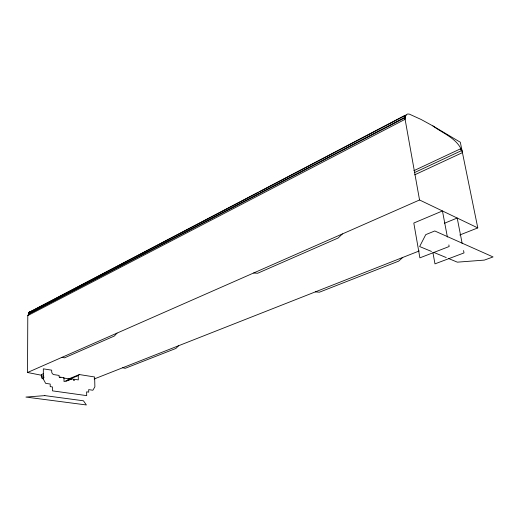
<?xml version="1.0" encoding="UTF-8"?>
<svg xmlns="http://www.w3.org/2000/svg" width="519" height="519" viewBox="0 0 519 519"><rect width="100%" height="100%" fill="white"/><g stroke="black" fill="none" stroke-linecap="round" stroke-linejoin="round"><path stroke-width="0.78" d="M41.792 375.315L27.526 372.499L27.792 315.597L29.667 312.166L32.386 310.952M28.506 313.839L404.749 117.359L405.242 117.644L28.999 313.943L28.506 313.839L28.513 312.62L404.444 115.659L405.534 116.295M28.5 315.234L28.999 313.943M459.782 234.997L477.785 227.906L460.321 142.245L432.885 125.922L421.084 119.461L409.147 114.044L407.421 114.05L406.124 114.997L405.313 116.775L405.092 119.305L27.792 315.597M29.596 312.847L30.517 311.718L258.177 192.484M117.035 333.107L114.336 336.02L64.466 357.857L62.046 357.306M178.575 345.745L175.889 348.45L125.209 368.308L122.705 367.75M342.397 233.926L338.167 238L257.664 273.254L253.668 272.981M78.246 375.626L79.368 374.556L94.64 376.976L94.88 386.798L92.882 390.236L88.684 389.626L88.736 392.143L86.621 391.839L86.699 395.627L52.503 390.859L52.477 386.953L50.213 386.629L50.2 384.021L45.646 383.359L43.349 379.11L43.33 368.84L51.705 370.17L51.718 372.22L52.322 373.686L53.528 374.556L59.108 375.419L59.121 376.956L63.986 377.702L64.025 381.536L71.849 378.909L73.367 379.142L73.821 380.472L74.249 380.537L74.016 379.24L78.317 379.902L78.246 375.626L67.755 379.895L68.884 378.831L79.368 374.556M402.763 257.45L398.663 261.135L319.406 292.203L315.403 291.86M29.933 311.88L29.57 312.114L30.517 311.718L28.513 312.62M259.617 191.732L406.124 114.997M413.864 170.693L460.814 148.668L461.741 149.213L460.275 149.9M414.662 172.509L461.651 150.562L462.066 150.802M414.687 174.832L462.442 152.625C458.511 138.845 443.323 133.753 432.885 125.922M27.526 372.499L419.547 199.977L477.785 227.906M43.564 373.661L41.338 374.614L41.345 376.645L41.942 378.085L43.135 378.941M41.345 376.645L43.564 375.698M41.942 378.085L44.167 377.144M444.485 223.241L457.2 218.032L462.157 243.411M65.861 381.335L71.849 378.909M94.153 378.993L419.268 250.949M59.302 377.365L60.905 377.605M63.312 377.975L68.884 378.831M431.471 251.443L419.644 246.544L425.755 234.633L434.773 230.968L493.05 256.937L484.35 260.103L457.336 262.16L448.468 258.488M433.683 252.364L446.249 257.567M463.545 250.547L464.012 252.922L434.967 263.866L432.956 252.734M447.384 237.034L442.454 210.961L413.805 223.034L419.884 257.852L449.175 246.512L448.877 244.929M404.444 115.659L419.547 199.977M44.822 395.614L25.95 397.067L86.368 404.956L83.449 400.798L44.822 395.614"/></g></svg>
